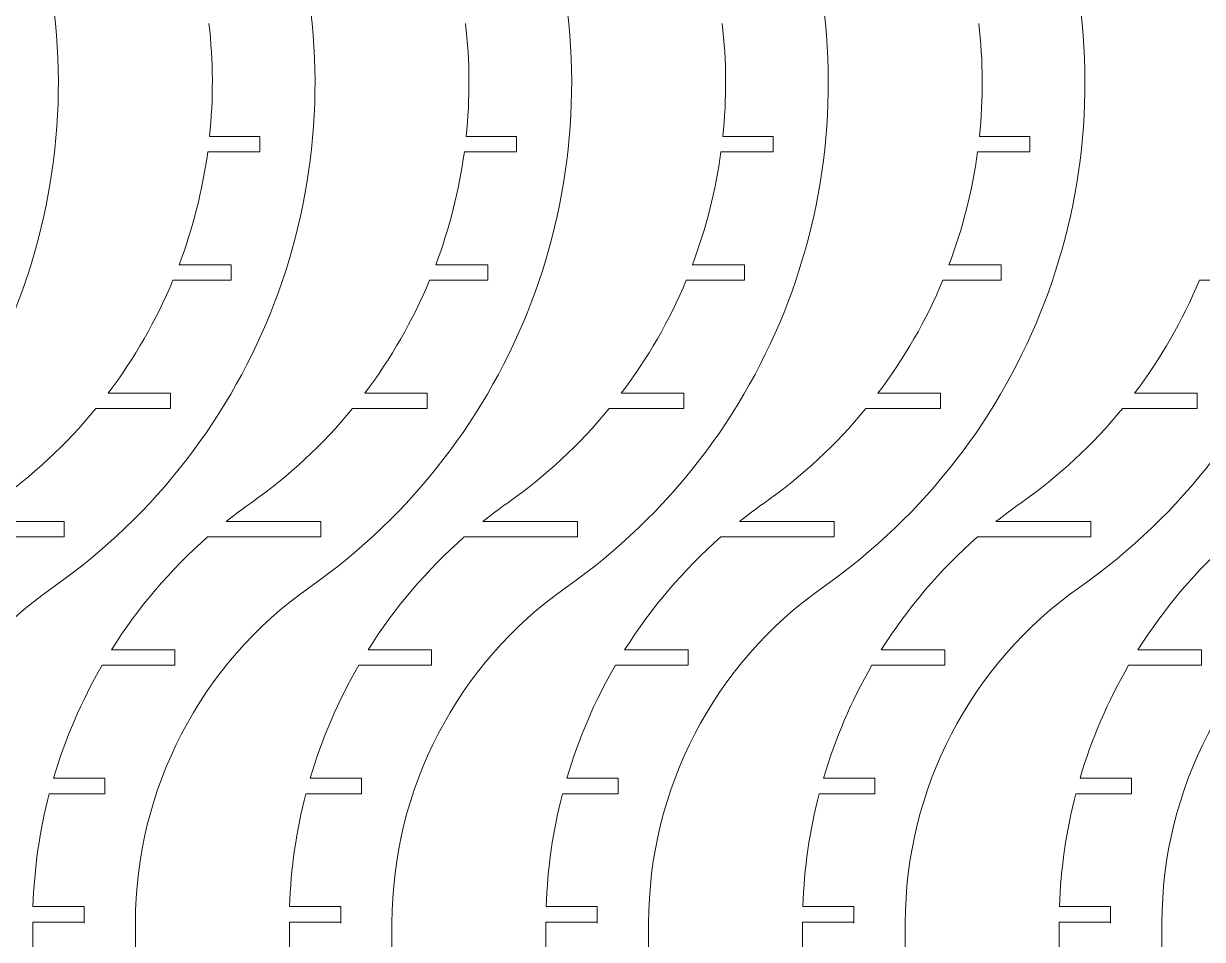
# Model space of a CAD drawing. Header units: millimetres. Extents: x -5830 to -1938, y -580 to 2011.
# Drawn here: x -2377.9 to -2148.2, y 1725.2 to 1903.6 of the extents above; entities that cross this region are included whole.
import ezdxf

# ---------------------------------------------------------------- set-up
doc = ezdxf.new("R2010")
doc.units = ezdxf.units.MM
doc.header["$MEASUREMENT"] = 0
doc.layers.add('layer 1', color=7, linetype='Continuous')

msp = doc.modelspace()

# ---------------------------------------------------------------- linework, layer by layer
at = {"layer": 'layer 1', "lineweight": 9}
for points in [[(-2422.1388, 1793.802), (-2382.1016, 1821.9402), (-2363.1615, 1871.5712), (-2374.2735, 1919.2289), (-2374.2735, 1919.2289), (-2385.3855, 1966.8867), (-2424.3233, 2003.0228), (-2472.6768, 2010.5516)], [(-2422.1388, 1793.802), (-2382.1016, 1821.9402), (-2363.1615, 1871.5712), (-2374.2735, 1919.2289), (-2374.2735, 1919.2289), (-2385.3855, 1966.8867), (-2424.3233, 2003.0228), (-2472.6768, 2010.5516)], [(-2372.1388, 1793.802), (-2332.1016, 1821.9402), (-2313.1615, 1871.5712), (-2324.2735, 1919.2289), (-2324.2735, 1919.2289), (-2335.3855, 1966.8867), (-2374.3233, 2003.0228), (-2422.6767, 2010.5516)], [(-2372.1388, 1793.802), (-2332.1016, 1821.9402), (-2313.1615, 1871.5712), (-2324.2735, 1919.2289), (-2324.2735, 1919.2289), (-2335.3855, 1966.8867), (-2374.3233, 2003.0228), (-2422.6767, 2010.5516)], [(-2322.1388, 1793.802), (-2282.1016, 1821.9402), (-2263.1615, 1871.5712), (-2274.2735, 1919.2289), (-2274.2735, 1919.2289), (-2285.3855, 1966.8867), (-2324.3233, 2003.0228), (-2372.6767, 2010.5516)], [(-2322.1388, 1793.802), (-2282.1016, 1821.9402), (-2263.1615, 1871.5712), (-2274.2735, 1919.2289), (-2274.2735, 1919.2289), (-2285.3855, 1966.8867), (-2324.3233, 2003.0228), (-2372.6767, 2010.5516)], [(-2272.1388, 1793.802), (-2232.1016, 1821.9402), (-2213.1615, 1871.5712), (-2224.2735, 1919.2289), (-2224.2735, 1919.2289), (-2235.3855, 1966.8867), (-2274.3233, 2003.0228), (-2322.6767, 2010.5516)], [(-2272.1388, 1793.802), (-2232.1016, 1821.9402), (-2213.1615, 1871.5712), (-2224.2735, 1919.2289), (-2224.2735, 1919.2289), (-2235.3855, 1966.8867), (-2274.3233, 2003.0228), (-2322.6767, 2010.5516)], [(-2222.1388, 1793.802), (-2182.1016, 1821.9402), (-2163.1615, 1871.5712), (-2174.2735, 1919.2289), (-2174.2735, 1919.2289), (-2185.3855, 1966.8867), (-2224.3233, 2003.0228), (-2272.6767, 2010.5516)], [(-2222.1388, 1793.802), (-2182.1016, 1821.9402), (-2163.1615, 1871.5712), (-2174.2735, 1919.2289), (-2174.2735, 1919.2289), (-2185.3855, 1966.8867), (-2224.3233, 2003.0228), (-2272.6767, 2010.5516)], [(-2172.1388, 1793.802), (-2132.1016, 1821.9402), (-2113.1615, 1871.5712), (-2124.2735, 1919.2289), (-2124.2735, 1919.2289), (-2135.3855, 1966.8867), (-2174.3233, 2003.0228), (-2222.6767, 2010.5516)], [(-2172.1388, 1793.802), (-2132.1016, 1821.9402), (-2113.1615, 1871.5712), (-2124.2735, 1919.2289), (-2124.2735, 1919.2289), (-2135.3855, 1966.8867), (-2174.3233, 2003.0228), (-2222.6767, 2010.5516)], [(-2122.1388, 1793.802), (-2082.1016, 1821.9402), (-2063.1615, 1871.5712), (-2074.2735, 1919.2289), (-2074.2735, 1919.2289), (-2085.3855, 1966.8867), (-2124.3233, 2003.0228), (-2172.6767, 2010.5516)], [(-2122.1388, 1793.802), (-2082.1016, 1821.9402), (-2063.1615, 1871.5712), (-2074.2735, 1919.2289), (-2074.2735, 1919.2289), (-2085.3855, 1966.8867), (-2124.3233, 2003.0228), (-2172.6767, 2010.5516)]]:
    msp.add_open_spline(points, degree=3, knots=[0, 0, 0, 0, 0.33333333, 0.33333333, 0.33333333, 0.33333333, 1, 1, 1, 1], dxfattribs=at)
for points in [[(-2341.6841, 1881.5517), (-2340.917, 1888.8672), (-2340.9594, 1896.245), (-2341.8105, 1903.5512)], [(-2341.6841, 1881.5517), (-2340.917, 1888.8672), (-2340.9594, 1896.245), (-2341.8105, 1903.5512)], [(-2291.6841, 1881.5517), (-2290.917, 1888.8672), (-2290.9594, 1896.245), (-2291.8105, 1903.5512)], [(-2291.6841, 1881.5517), (-2290.917, 1888.8672), (-2290.9594, 1896.245), (-2291.8105, 1903.5512)], [(-2241.6841, 1881.5517), (-2240.917, 1888.8672), (-2240.9594, 1896.245), (-2241.8105, 1903.5512)], [(-2241.6841, 1881.5517), (-2240.917, 1888.8672), (-2240.9594, 1896.245), (-2241.8105, 1903.5512)], [(-2191.6841, 1881.5517), (-2190.917, 1888.8672), (-2190.9594, 1896.245), (-2191.8105, 1903.5512)], [(-2191.6841, 1881.5517), (-2190.917, 1888.8672), (-2190.9594, 1896.245), (-2191.8105, 1903.5512)], [(-2331.8926, 1881.5517), (-2331.8926, 1881.5517), (-2341.6841, 1881.5517), (-2341.6841, 1881.5517)], [(-2331.8926, 1881.5517), (-2331.8926, 1881.5517), (-2341.6841, 1881.5517), (-2341.6841, 1881.5517)], [(-2331.8926, 1878.5517), (-2331.8926, 1878.5517), (-2331.8926, 1881.5517), (-2331.8926, 1881.5517)], [(-2331.8926, 1878.5517), (-2331.8926, 1878.5517), (-2331.8926, 1881.5517), (-2331.8926, 1881.5517)], [(-2281.8926, 1881.5517), (-2281.8926, 1881.5517), (-2291.6841, 1881.5517), (-2291.6841, 1881.5517)], [(-2281.8926, 1881.5517), (-2281.8926, 1881.5517), (-2291.6841, 1881.5517), (-2291.6841, 1881.5517)], [(-2281.8926, 1878.5517), (-2281.8926, 1878.5517), (-2281.8926, 1881.5517), (-2281.8926, 1881.5517)], [(-2281.8926, 1878.5517), (-2281.8926, 1878.5517), (-2281.8926, 1881.5517), (-2281.8926, 1881.5517)], [(-2231.8926, 1881.5517), (-2231.8926, 1881.5517), (-2241.6841, 1881.5517), (-2241.6841, 1881.5517)], [(-2231.8926, 1881.5517), (-2231.8926, 1881.5517), (-2241.6841, 1881.5517), (-2241.6841, 1881.5517)], [(-2231.8926, 1878.5517), (-2231.8926, 1878.5517), (-2231.8926, 1881.5517), (-2231.8926, 1881.5517)], [(-2231.8926, 1878.5517), (-2231.8926, 1878.5517), (-2231.8926, 1881.5517), (-2231.8926, 1881.5517)], [(-2181.8926, 1881.5517), (-2181.8926, 1881.5517), (-2191.6841, 1881.5517), (-2191.6841, 1881.5517)], [(-2181.8926, 1881.5517), (-2181.8926, 1881.5517), (-2191.6841, 1881.5517), (-2191.6841, 1881.5517)], [(-2181.8926, 1878.5517), (-2181.8926, 1878.5517), (-2181.8926, 1881.5517), (-2181.8926, 1881.5517)], [(-2181.8926, 1878.5517), (-2181.8926, 1878.5517), (-2181.8926, 1881.5517), (-2181.8926, 1881.5517)], [(-2347.6251, 1856.5517), (-2344.9361, 1863.6495), (-2343.0638, 1871.0304), (-2342.0446, 1878.5517)], [(-2347.6251, 1856.5517), (-2344.9361, 1863.6495), (-2343.0638, 1871.0304), (-2342.0446, 1878.5517)], [(-2331.8926, 1878.5517), (-2331.8926, 1878.5517), (-2342.0446, 1878.5517), (-2342.0446, 1878.5517)], [(-2331.8926, 1878.5517), (-2331.8926, 1878.5517), (-2342.0446, 1878.5517), (-2342.0446, 1878.5517)], [(-2297.6251, 1856.5517), (-2294.9361, 1863.6495), (-2293.0638, 1871.0304), (-2292.0446, 1878.5517)], [(-2297.6251, 1856.5517), (-2294.9361, 1863.6495), (-2293.0638, 1871.0304), (-2292.0446, 1878.5517)], [(-2281.8926, 1878.5517), (-2281.8926, 1878.5517), (-2292.0446, 1878.5517), (-2292.0446, 1878.5517)], [(-2281.8926, 1878.5517), (-2281.8926, 1878.5517), (-2292.0446, 1878.5517), (-2292.0446, 1878.5517)], [(-2247.6251, 1856.5517), (-2244.9361, 1863.6495), (-2243.0638, 1871.0304), (-2242.0446, 1878.5517)], [(-2247.6251, 1856.5517), (-2244.9361, 1863.6495), (-2243.0638, 1871.0304), (-2242.0446, 1878.5517)], [(-2231.8926, 1878.5517), (-2231.8926, 1878.5517), (-2242.0446, 1878.5517), (-2242.0446, 1878.5517)], [(-2231.8926, 1878.5517), (-2231.8926, 1878.5517), (-2242.0446, 1878.5517), (-2242.0446, 1878.5517)], [(-2197.6251, 1856.5517), (-2194.9361, 1863.6495), (-2193.0638, 1871.0304), (-2192.0446, 1878.5517)], [(-2197.6251, 1856.5517), (-2194.9361, 1863.6495), (-2193.0638, 1871.0304), (-2192.0446, 1878.5517)], [(-2181.8926, 1878.5517), (-2181.8926, 1878.5517), (-2192.0446, 1878.5517), (-2192.0446, 1878.5517)], [(-2181.8926, 1878.5517), (-2181.8926, 1878.5517), (-2192.0446, 1878.5517), (-2192.0446, 1878.5517)], [(-2337.4584, 1856.5517), (-2337.4584, 1856.5517), (-2347.6251, 1856.5517), (-2347.6251, 1856.5517)], [(-2337.4584, 1856.5517), (-2337.4584, 1856.5517), (-2347.6251, 1856.5517), (-2347.6251, 1856.5517)], [(-2337.4584, 1853.5517), (-2337.4584, 1853.5517), (-2337.4584, 1856.5517), (-2337.4584, 1856.5517)], [(-2337.4584, 1853.5517), (-2337.4584, 1853.5517), (-2337.4584, 1856.5517), (-2337.4584, 1856.5517)], [(-2287.4584, 1856.5517), (-2287.4584, 1856.5517), (-2297.6251, 1856.5517), (-2297.6251, 1856.5517)], [(-2287.4584, 1856.5517), (-2287.4584, 1856.5517), (-2297.6251, 1856.5517), (-2297.6251, 1856.5517)], [(-2287.4584, 1853.5517), (-2287.4584, 1853.5517), (-2287.4584, 1856.5517), (-2287.4584, 1856.5517)], [(-2287.4584, 1853.5517), (-2287.4584, 1853.5517), (-2287.4584, 1856.5517), (-2287.4584, 1856.5517)], [(-2237.4584, 1856.5517), (-2237.4584, 1856.5517), (-2247.6251, 1856.5517), (-2247.6251, 1856.5517)], [(-2237.4584, 1856.5517), (-2237.4584, 1856.5517), (-2247.6251, 1856.5517), (-2247.6251, 1856.5517)], [(-2237.4584, 1853.5517), (-2237.4584, 1853.5517), (-2237.4584, 1856.5517), (-2237.4584, 1856.5517)], [(-2237.4584, 1853.5517), (-2237.4584, 1853.5517), (-2237.4584, 1856.5517), (-2237.4584, 1856.5517)], [(-2187.4584, 1856.5517), (-2187.4584, 1856.5517), (-2197.6251, 1856.5517), (-2197.6251, 1856.5517)], [(-2187.4584, 1856.5517), (-2187.4584, 1856.5517), (-2197.6251, 1856.5517), (-2197.6251, 1856.5517)], [(-2187.4584, 1853.5517), (-2187.4584, 1853.5517), (-2187.4584, 1856.5517), (-2187.4584, 1856.5517)], [(-2187.4584, 1853.5517), (-2187.4584, 1853.5517), (-2187.4584, 1856.5517), (-2187.4584, 1856.5517)], [(-2361.4621, 1831.5517), (-2356.3301, 1838.3184), (-2352.081, 1845.7112), (-2348.8174, 1853.5517)], [(-2361.4621, 1831.5517), (-2356.3301, 1838.3184), (-2352.081, 1845.7112), (-2348.8174, 1853.5517)], [(-2337.4584, 1853.5517), (-2337.4584, 1853.5517), (-2348.8174, 1853.5517), (-2348.8174, 1853.5517)], [(-2337.4584, 1853.5517), (-2337.4584, 1853.5517), (-2348.8174, 1853.5517), (-2348.8174, 1853.5517)], [(-2311.4621, 1831.5517), (-2306.3301, 1838.3184), (-2302.081, 1845.7112), (-2298.8174, 1853.5517)], [(-2311.4621, 1831.5517), (-2306.3301, 1838.3184), (-2302.081, 1845.7112), (-2298.8174, 1853.5517)], [(-2287.4584, 1853.5517), (-2287.4584, 1853.5517), (-2298.8174, 1853.5517), (-2298.8174, 1853.5517)], [(-2287.4584, 1853.5517), (-2287.4584, 1853.5517), (-2298.8174, 1853.5517), (-2298.8174, 1853.5517)], [(-2261.4621, 1831.5517), (-2256.3301, 1838.3184), (-2252.081, 1845.7112), (-2248.8174, 1853.5517)], [(-2261.4621, 1831.5517), (-2256.3301, 1838.3184), (-2252.081, 1845.7112), (-2248.8174, 1853.5517)], [(-2237.4584, 1853.5517), (-2237.4584, 1853.5517), (-2248.8174, 1853.5517), (-2248.8174, 1853.5517)], [(-2237.4584, 1853.5517), (-2237.4584, 1853.5517), (-2248.8174, 1853.5517), (-2248.8174, 1853.5517)], [(-2211.4621, 1831.5517), (-2206.3301, 1838.3184), (-2202.081, 1845.7112), (-2198.8174, 1853.5517)], [(-2211.4621, 1831.5517), (-2206.3301, 1838.3184), (-2202.081, 1845.7112), (-2198.8174, 1853.5517)], [(-2187.4584, 1853.5517), (-2187.4584, 1853.5517), (-2198.8174, 1853.5517), (-2198.8174, 1853.5517)], [(-2187.4584, 1853.5517), (-2187.4584, 1853.5517), (-2198.8174, 1853.5517), (-2198.8174, 1853.5517)], [(-2161.4621, 1831.5517), (-2156.3301, 1838.3184), (-2152.081, 1845.7112), (-2148.8174, 1853.5517)], [(-2161.4621, 1831.5517), (-2156.3301, 1838.3184), (-2152.081, 1845.7112), (-2148.8174, 1853.5517)], [(-2137.4584, 1853.5517), (-2137.4584, 1853.5517), (-2148.8174, 1853.5517), (-2148.8174, 1853.5517)], [(-2137.4584, 1853.5517), (-2137.4584, 1853.5517), (-2148.8174, 1853.5517), (-2148.8174, 1853.5517)], [(-2349.2722, 1831.5517), (-2349.2722, 1831.5517), (-2361.4621, 1831.5517), (-2361.4621, 1831.5517)], [(-2349.2722, 1831.5517), (-2349.2722, 1831.5517), (-2361.4621, 1831.5517), (-2361.4621, 1831.5517)], [(-2349.2722, 1828.5517), (-2349.2722, 1828.5517), (-2349.2722, 1831.5517), (-2349.2722, 1831.5517)], [(-2349.2722, 1828.5517), (-2349.2722, 1828.5517), (-2349.2722, 1831.5517), (-2349.2722, 1831.5517)], [(-2299.2722, 1831.5517), (-2299.2722, 1831.5517), (-2311.4621, 1831.5517), (-2311.4621, 1831.5517)], [(-2299.2722, 1831.5517), (-2299.2722, 1831.5517), (-2311.4621, 1831.5517), (-2311.4621, 1831.5517)], [(-2299.2722, 1828.5517), (-2299.2722, 1828.5517), (-2299.2722, 1831.5517), (-2299.2722, 1831.5517)], [(-2299.2722, 1828.5517), (-2299.2722, 1828.5517), (-2299.2722, 1831.5517), (-2299.2722, 1831.5517)], [(-2249.2722, 1831.5517), (-2249.2722, 1831.5517), (-2261.4621, 1831.5517), (-2261.4621, 1831.5517)], [(-2249.2722, 1831.5517), (-2249.2722, 1831.5517), (-2261.4621, 1831.5517), (-2261.4621, 1831.5517)], [(-2249.2722, 1828.5517), (-2249.2722, 1828.5517), (-2249.2722, 1831.5517), (-2249.2722, 1831.5517)], [(-2249.2722, 1828.5517), (-2249.2722, 1828.5517), (-2249.2722, 1831.5517), (-2249.2722, 1831.5517)], [(-2199.2722, 1831.5517), (-2199.2722, 1831.5517), (-2211.4621, 1831.5517), (-2211.4621, 1831.5517)], [(-2199.2722, 1831.5517), (-2199.2722, 1831.5517), (-2211.4621, 1831.5517), (-2211.4621, 1831.5517)], [(-2199.2722, 1828.5517), (-2199.2722, 1828.5517), (-2199.2722, 1831.5517), (-2199.2722, 1831.5517)], [(-2199.2722, 1828.5517), (-2199.2722, 1828.5517), (-2199.2722, 1831.5517), (-2199.2722, 1831.5517)], [(-2149.2722, 1831.5517), (-2149.2722, 1831.5517), (-2161.4621, 1831.5517), (-2161.4621, 1831.5517)], [(-2149.2722, 1831.5517), (-2149.2722, 1831.5517), (-2161.4621, 1831.5517), (-2161.4621, 1831.5517)], [(-2149.2722, 1828.5517), (-2149.2722, 1828.5517), (-2149.2722, 1831.5517), (-2149.2722, 1831.5517)], [(-2149.2722, 1828.5517), (-2149.2722, 1828.5517), (-2149.2722, 1831.5517), (-2149.2722, 1831.5517)], [(-2383.6388, 1810.165), (-2376.2339, 1815.3692), (-2369.5698, 1821.5546), (-2363.829, 1828.5517)], [(-2383.6388, 1810.165), (-2376.2339, 1815.3692), (-2369.5698, 1821.5546), (-2363.829, 1828.5517)], [(-2349.2722, 1828.5517), (-2349.2722, 1828.5517), (-2363.829, 1828.5517), (-2363.829, 1828.5517)], [(-2349.2722, 1828.5517), (-2349.2722, 1828.5517), (-2363.829, 1828.5517), (-2363.829, 1828.5517)], [(-2333.6388, 1810.165), (-2326.2339, 1815.3692), (-2319.5698, 1821.5546), (-2313.829, 1828.5517)], [(-2333.6388, 1810.165), (-2326.2339, 1815.3692), (-2319.5698, 1821.5546), (-2313.829, 1828.5517)], [(-2299.2722, 1828.5517), (-2299.2722, 1828.5517), (-2313.829, 1828.5517), (-2313.829, 1828.5517)], [(-2299.2722, 1828.5517), (-2299.2722, 1828.5517), (-2313.829, 1828.5517), (-2313.829, 1828.5517)], [(-2283.6388, 1810.165), (-2276.2339, 1815.3692), (-2269.5698, 1821.5546), (-2263.829, 1828.5517)], [(-2283.6388, 1810.165), (-2276.2339, 1815.3692), (-2269.5698, 1821.5546), (-2263.829, 1828.5517)], [(-2249.2722, 1828.5517), (-2249.2722, 1828.5517), (-2263.829, 1828.5517), (-2263.829, 1828.5517)], [(-2249.2722, 1828.5517), (-2249.2722, 1828.5517), (-2263.829, 1828.5517), (-2263.829, 1828.5517)], [(-2233.6388, 1810.165), (-2226.2339, 1815.3692), (-2219.5698, 1821.5546), (-2213.829, 1828.5517)], [(-2233.6388, 1810.165), (-2226.2339, 1815.3692), (-2219.5698, 1821.5546), (-2213.829, 1828.5517)], [(-2199.2722, 1828.5517), (-2199.2722, 1828.5517), (-2213.829, 1828.5517), (-2213.829, 1828.5517)], [(-2199.2722, 1828.5517), (-2199.2722, 1828.5517), (-2213.829, 1828.5517), (-2213.829, 1828.5517)], [(-2183.6388, 1810.165), (-2176.2339, 1815.3692), (-2169.5698, 1821.5546), (-2163.829, 1828.5517)], [(-2183.6388, 1810.165), (-2176.2339, 1815.3692), (-2169.5698, 1821.5546), (-2163.829, 1828.5517)], [(-2149.2722, 1828.5517), (-2149.2722, 1828.5517), (-2163.829, 1828.5517), (-2163.829, 1828.5517)], [(-2149.2722, 1828.5517), (-2149.2722, 1828.5517), (-2163.829, 1828.5517), (-2163.829, 1828.5517)], [(-2333.6388, 1810.165), (-2335.2832, 1809.0094), (-2336.8924, 1807.8044), (-2338.4641, 1806.5517)], [(-2333.6388, 1810.165), (-2335.2832, 1809.0094), (-2336.8924, 1807.8044), (-2338.4641, 1806.5517)], [(-2283.6388, 1810.165), (-2285.2832, 1809.0094), (-2286.8924, 1807.8044), (-2288.4641, 1806.5517)], [(-2283.6388, 1810.165), (-2285.2832, 1809.0094), (-2286.8924, 1807.8044), (-2288.4641, 1806.5517)], [(-2233.6388, 1810.165), (-2235.2832, 1809.0094), (-2236.8924, 1807.8044), (-2238.4641, 1806.5517)], [(-2233.6388, 1810.165), (-2235.2832, 1809.0094), (-2236.8924, 1807.8044), (-2238.4641, 1806.5517)], [(-2183.6388, 1810.165), (-2185.2832, 1809.0094), (-2186.8924, 1807.8044), (-2188.4641, 1806.5517)], [(-2183.6388, 1810.165), (-2185.2832, 1809.0094), (-2186.8924, 1807.8044), (-2188.4641, 1806.5517)], [(-2370.0193, 1806.5517), (-2370.0193, 1806.5517), (-2388.4641, 1806.5517), (-2388.4641, 1806.5517)], [(-2370.0193, 1806.5517), (-2370.0193, 1806.5517), (-2388.4641, 1806.5517), (-2388.4641, 1806.5517)], [(-2370.0193, 1803.5517), (-2370.0193, 1803.5517), (-2370.0193, 1806.5517), (-2370.0193, 1806.5517)], [(-2370.0193, 1803.5517), (-2370.0193, 1803.5517), (-2370.0193, 1806.5517), (-2370.0193, 1806.5517)], [(-2320.0193, 1806.5517), (-2320.0193, 1806.5517), (-2338.4641, 1806.5517), (-2338.4641, 1806.5517)], [(-2320.0193, 1806.5517), (-2320.0193, 1806.5517), (-2338.4641, 1806.5517), (-2338.4641, 1806.5517)], [(-2320.0193, 1803.5517), (-2320.0193, 1803.5517), (-2320.0193, 1806.5517), (-2320.0193, 1806.5517)], [(-2320.0193, 1803.5517), (-2320.0193, 1803.5517), (-2320.0193, 1806.5517), (-2320.0193, 1806.5517)], [(-2270.0193, 1806.5517), (-2270.0193, 1806.5517), (-2288.4641, 1806.5517), (-2288.4641, 1806.5517)], [(-2270.0193, 1806.5517), (-2270.0193, 1806.5517), (-2288.4641, 1806.5517), (-2288.4641, 1806.5517)], [(-2270.0193, 1803.5517), (-2270.0193, 1803.5517), (-2270.0193, 1806.5517), (-2270.0193, 1806.5517)], [(-2270.0193, 1803.5517), (-2270.0193, 1803.5517), (-2270.0193, 1806.5517), (-2270.0193, 1806.5517)], [(-2220.0193, 1806.5517), (-2220.0193, 1806.5517), (-2238.4641, 1806.5517), (-2238.4641, 1806.5517)], [(-2220.0193, 1806.5517), (-2220.0193, 1806.5517), (-2238.4641, 1806.5517), (-2238.4641, 1806.5517)], [(-2220.0193, 1803.5517), (-2220.0193, 1803.5517), (-2220.0193, 1806.5517), (-2220.0193, 1806.5517)], [(-2220.0193, 1803.5517), (-2220.0193, 1803.5517), (-2220.0193, 1806.5517), (-2220.0193, 1806.5517)], [(-2170.0193, 1806.5517), (-2170.0193, 1806.5517), (-2188.4641, 1806.5517), (-2188.4641, 1806.5517)], [(-2170.0193, 1806.5517), (-2170.0193, 1806.5517), (-2188.4641, 1806.5517), (-2188.4641, 1806.5517)], [(-2170.0193, 1803.5517), (-2170.0193, 1803.5517), (-2170.0193, 1806.5517), (-2170.0193, 1806.5517)], [(-2170.0193, 1803.5517), (-2170.0193, 1803.5517), (-2170.0193, 1806.5517), (-2170.0193, 1806.5517)], [(-2370.0193, 1803.5517), (-2370.0193, 1803.5517), (-2392.0528, 1803.5517), (-2392.0528, 1803.5517)], [(-2370.0193, 1803.5517), (-2370.0193, 1803.5517), (-2392.0528, 1803.5517), (-2392.0528, 1803.5517)], [(-2342.0528, 1803.5517), (-2349.3386, 1797.1658), (-2355.6577, 1789.7551), (-2360.812, 1781.5517)], [(-2342.0528, 1803.5517), (-2349.3386, 1797.1658), (-2355.6577, 1789.7551), (-2360.812, 1781.5517)], [(-2320.0193, 1803.5517), (-2320.0193, 1803.5517), (-2342.0528, 1803.5517), (-2342.0528, 1803.5517)], [(-2320.0193, 1803.5517), (-2320.0193, 1803.5517), (-2342.0528, 1803.5517), (-2342.0528, 1803.5517)], [(-2292.0528, 1803.5517), (-2299.3386, 1797.1658), (-2305.6577, 1789.7551), (-2310.812, 1781.5517)], [(-2292.0528, 1803.5517), (-2299.3386, 1797.1658), (-2305.6577, 1789.7551), (-2310.812, 1781.5517)], [(-2270.0193, 1803.5517), (-2270.0193, 1803.5517), (-2292.0528, 1803.5517), (-2292.0528, 1803.5517)], [(-2270.0193, 1803.5517), (-2270.0193, 1803.5517), (-2292.0528, 1803.5517), (-2292.0528, 1803.5517)], [(-2242.0528, 1803.5517), (-2249.3386, 1797.1658), (-2255.6577, 1789.7551), (-2260.812, 1781.5517)], [(-2242.0528, 1803.5517), (-2249.3386, 1797.1658), (-2255.6577, 1789.7551), (-2260.812, 1781.5517)], [(-2220.0193, 1803.5517), (-2220.0193, 1803.5517), (-2242.0528, 1803.5517), (-2242.0528, 1803.5517)], [(-2220.0193, 1803.5517), (-2220.0193, 1803.5517), (-2242.0528, 1803.5517), (-2242.0528, 1803.5517)], [(-2192.0528, 1803.5517), (-2199.3386, 1797.1658), (-2205.6577, 1789.7551), (-2210.812, 1781.5517)], [(-2192.0528, 1803.5517), (-2199.3386, 1797.1658), (-2205.6577, 1789.7551), (-2210.812, 1781.5517)], [(-2170.0193, 1803.5517), (-2170.0193, 1803.5517), (-2192.0528, 1803.5517), (-2192.0528, 1803.5517)], [(-2170.0193, 1803.5517), (-2170.0193, 1803.5517), (-2192.0528, 1803.5517), (-2192.0528, 1803.5517)], [(-2142.0528, 1803.5517), (-2149.3386, 1797.1658), (-2155.6577, 1789.7551), (-2160.812, 1781.5517)], [(-2142.0528, 1803.5517), (-2149.3386, 1797.1658), (-2155.6577, 1789.7551), (-2160.812, 1781.5517)], [(-2372.1388, 1793.802), (-2393.4534, 1778.822), (-2406.1388, 1754.4017), (-2406.1388, 1728.3497)], [(-2372.1388, 1793.802), (-2393.4534, 1778.822), (-2406.1388, 1754.4017), (-2406.1388, 1728.3497)], [(-2322.1388, 1793.802), (-2343.4534, 1778.822), (-2356.1388, 1754.4017), (-2356.1388, 1728.3497)], [(-2322.1388, 1793.802), (-2343.4534, 1778.822), (-2356.1388, 1754.4017), (-2356.1388, 1728.3497)], [(-2272.1388, 1793.802), (-2293.4534, 1778.822), (-2306.1388, 1754.4017), (-2306.1388, 1728.3497)], [(-2272.1388, 1793.802), (-2293.4534, 1778.822), (-2306.1388, 1754.4017), (-2306.1388, 1728.3497)], [(-2222.1388, 1793.802), (-2243.4534, 1778.822), (-2256.1388, 1754.4017), (-2256.1388, 1728.3497)], [(-2222.1388, 1793.802), (-2243.4534, 1778.822), (-2256.1388, 1754.4017), (-2256.1388, 1728.3497)], [(-2172.1388, 1793.802), (-2193.4534, 1778.822), (-2206.1388, 1754.4017), (-2206.1388, 1728.3497)], [(-2172.1388, 1793.802), (-2193.4534, 1778.822), (-2206.1388, 1754.4017), (-2206.1388, 1728.3497)], [(-2122.1388, 1793.802), (-2143.4534, 1778.822), (-2156.1388, 1754.4017), (-2156.1388, 1728.3497)], [(-2122.1388, 1793.802), (-2143.4534, 1778.822), (-2156.1388, 1754.4017), (-2156.1388, 1728.3497)], [(-2348.4265, 1781.5517), (-2348.4265, 1781.5517), (-2360.812, 1781.5517), (-2360.812, 1781.5517)], [(-2348.4265, 1781.5517), (-2348.4265, 1781.5517), (-2360.812, 1781.5517), (-2360.812, 1781.5517)], [(-2348.4265, 1778.5517), (-2348.4265, 1778.5517), (-2348.4265, 1781.5517), (-2348.4265, 1781.5517)], [(-2348.4265, 1778.5517), (-2348.4265, 1778.5517), (-2348.4265, 1781.5517), (-2348.4265, 1781.5517)], [(-2298.4265, 1781.5517), (-2298.4265, 1781.5517), (-2310.812, 1781.5517), (-2310.812, 1781.5517)], [(-2298.4265, 1781.5517), (-2298.4265, 1781.5517), (-2310.812, 1781.5517), (-2310.812, 1781.5517)], [(-2298.4265, 1778.5517), (-2298.4265, 1778.5517), (-2298.4265, 1781.5517), (-2298.4265, 1781.5517)], [(-2298.4265, 1778.5517), (-2298.4265, 1778.5517), (-2298.4265, 1781.5517), (-2298.4265, 1781.5517)], [(-2248.4265, 1781.5517), (-2248.4265, 1781.5517), (-2260.812, 1781.5517), (-2260.812, 1781.5517)], [(-2248.4265, 1781.5517), (-2248.4265, 1781.5517), (-2260.812, 1781.5517), (-2260.812, 1781.5517)], [(-2248.4265, 1778.5517), (-2248.4265, 1778.5517), (-2248.4265, 1781.5517), (-2248.4265, 1781.5517)], [(-2248.4265, 1778.5517), (-2248.4265, 1778.5517), (-2248.4265, 1781.5517), (-2248.4265, 1781.5517)], [(-2198.4265, 1781.5517), (-2198.4265, 1781.5517), (-2210.812, 1781.5517), (-2210.812, 1781.5517)], [(-2198.4265, 1781.5517), (-2198.4265, 1781.5517), (-2210.812, 1781.5517), (-2210.812, 1781.5517)], [(-2198.4265, 1778.5517), (-2198.4265, 1778.5517), (-2198.4265, 1781.5517), (-2198.4265, 1781.5517)], [(-2198.4265, 1778.5517), (-2198.4265, 1778.5517), (-2198.4265, 1781.5517), (-2198.4265, 1781.5517)], [(-2148.4265, 1781.5517), (-2148.4265, 1781.5517), (-2160.812, 1781.5517), (-2160.812, 1781.5517)], [(-2148.4265, 1781.5517), (-2148.4265, 1781.5517), (-2160.812, 1781.5517), (-2160.812, 1781.5517)], [(-2148.4265, 1778.5517), (-2148.4265, 1778.5517), (-2148.4265, 1781.5517), (-2148.4265, 1781.5517)], [(-2148.4265, 1778.5517), (-2148.4265, 1778.5517), (-2148.4265, 1781.5517), (-2148.4265, 1781.5517)], [(-2362.6244, 1778.5517), (-2366.646, 1771.6236), (-2369.8205, 1764.2373), (-2372.0797, 1756.5517)], [(-2362.6244, 1778.5517), (-2366.646, 1771.6236), (-2369.8205, 1764.2373), (-2372.0797, 1756.5517)], [(-2348.4265, 1778.5517), (-2348.4265, 1778.5517), (-2362.6244, 1778.5517), (-2362.6244, 1778.5517)], [(-2348.4265, 1778.5517), (-2348.4265, 1778.5517), (-2362.6244, 1778.5517), (-2362.6244, 1778.5517)], [(-2312.6244, 1778.5517), (-2316.646, 1771.6236), (-2319.8205, 1764.2373), (-2322.0797, 1756.5517)], [(-2312.6244, 1778.5517), (-2316.646, 1771.6236), (-2319.8205, 1764.2373), (-2322.0797, 1756.5517)], [(-2298.4265, 1778.5517), (-2298.4265, 1778.5517), (-2312.6244, 1778.5517), (-2312.6244, 1778.5517)], [(-2298.4265, 1778.5517), (-2298.4265, 1778.5517), (-2312.6244, 1778.5517), (-2312.6244, 1778.5517)], [(-2262.6244, 1778.5517), (-2266.646, 1771.6236), (-2269.8205, 1764.2373), (-2272.0797, 1756.5517)], [(-2262.6244, 1778.5517), (-2266.646, 1771.6236), (-2269.8205, 1764.2373), (-2272.0797, 1756.5517)], [(-2248.4265, 1778.5517), (-2248.4265, 1778.5517), (-2262.6244, 1778.5517), (-2262.6244, 1778.5517)], [(-2248.4265, 1778.5517), (-2248.4265, 1778.5517), (-2262.6244, 1778.5517), (-2262.6244, 1778.5517)], [(-2212.6244, 1778.5517), (-2216.646, 1771.6236), (-2219.8205, 1764.2373), (-2222.0797, 1756.5517)], [(-2212.6244, 1778.5517), (-2216.646, 1771.6236), (-2219.8205, 1764.2373), (-2222.0797, 1756.5517)], [(-2198.4265, 1778.5517), (-2198.4265, 1778.5517), (-2212.6244, 1778.5517), (-2212.6244, 1778.5517)], [(-2198.4265, 1778.5517), (-2198.4265, 1778.5517), (-2212.6244, 1778.5517), (-2212.6244, 1778.5517)], [(-2162.6244, 1778.5517), (-2166.646, 1771.6236), (-2169.8205, 1764.2373), (-2172.0797, 1756.5517)], [(-2162.6244, 1778.5517), (-2166.646, 1771.6236), (-2169.8205, 1764.2373), (-2172.0797, 1756.5517)], [(-2148.4265, 1778.5517), (-2148.4265, 1778.5517), (-2162.6244, 1778.5517), (-2162.6244, 1778.5517)], [(-2148.4265, 1778.5517), (-2148.4265, 1778.5517), (-2162.6244, 1778.5517), (-2162.6244, 1778.5517)], [(-2362.0655, 1756.5517), (-2362.0655, 1756.5517), (-2372.0797, 1756.5517), (-2372.0797, 1756.5517)], [(-2362.0655, 1756.5517), (-2362.0655, 1756.5517), (-2372.0797, 1756.5517), (-2372.0797, 1756.5517)], [(-2362.0655, 1753.5517), (-2362.0655, 1753.5517), (-2362.0655, 1756.5517), (-2362.0655, 1756.5517)], [(-2362.0655, 1753.5517), (-2362.0655, 1753.5517), (-2362.0655, 1756.5517), (-2362.0655, 1756.5517)], [(-2312.0655, 1756.5517), (-2312.0655, 1756.5517), (-2322.0797, 1756.5517), (-2322.0797, 1756.5517)], [(-2312.0655, 1756.5517), (-2312.0655, 1756.5517), (-2322.0797, 1756.5517), (-2322.0797, 1756.5517)], [(-2312.0655, 1753.5517), (-2312.0655, 1753.5517), (-2312.0655, 1756.5517), (-2312.0655, 1756.5517)], [(-2312.0655, 1753.5517), (-2312.0655, 1753.5517), (-2312.0655, 1756.5517), (-2312.0655, 1756.5517)], [(-2262.0655, 1756.5517), (-2262.0655, 1756.5517), (-2272.0797, 1756.5517), (-2272.0797, 1756.5517)], [(-2262.0655, 1756.5517), (-2262.0655, 1756.5517), (-2272.0797, 1756.5517), (-2272.0797, 1756.5517)], [(-2262.0655, 1753.5517), (-2262.0655, 1753.5517), (-2262.0655, 1756.5517), (-2262.0655, 1756.5517)], [(-2262.0655, 1753.5517), (-2262.0655, 1753.5517), (-2262.0655, 1756.5517), (-2262.0655, 1756.5517)], [(-2212.0655, 1756.5517), (-2212.0655, 1756.5517), (-2222.0797, 1756.5517), (-2222.0797, 1756.5517)], [(-2212.0655, 1756.5517), (-2212.0655, 1756.5517), (-2222.0797, 1756.5517), (-2222.0797, 1756.5517)], [(-2212.0655, 1753.5517), (-2212.0655, 1753.5517), (-2212.0655, 1756.5517), (-2212.0655, 1756.5517)], [(-2212.0655, 1753.5517), (-2212.0655, 1753.5517), (-2212.0655, 1756.5517), (-2212.0655, 1756.5517)], [(-2162.0655, 1756.5517), (-2162.0655, 1756.5517), (-2172.0797, 1756.5517), (-2172.0797, 1756.5517)], [(-2162.0655, 1756.5517), (-2162.0655, 1756.5517), (-2172.0797, 1756.5517), (-2172.0797, 1756.5517)], [(-2162.0655, 1753.5517), (-2162.0655, 1753.5517), (-2162.0655, 1756.5517), (-2162.0655, 1756.5517)], [(-2162.0655, 1753.5517), (-2162.0655, 1753.5517), (-2162.0655, 1756.5517), (-2162.0655, 1756.5517)], [(-2372.911, 1753.5517), (-2374.7842, 1746.3592), (-2375.8496, 1738.9803), (-2376.0876, 1731.5517)], [(-2372.911, 1753.5517), (-2374.7842, 1746.3592), (-2375.8496, 1738.9803), (-2376.0876, 1731.5517)], [(-2362.0655, 1753.5517), (-2362.0655, 1753.5517), (-2372.911, 1753.5517), (-2372.911, 1753.5517)], [(-2362.0655, 1753.5517), (-2362.0655, 1753.5517), (-2372.911, 1753.5517), (-2372.911, 1753.5517)], [(-2322.911, 1753.5517), (-2324.7842, 1746.3592), (-2325.8496, 1738.9803), (-2326.0876, 1731.5517)], [(-2322.911, 1753.5517), (-2324.7842, 1746.3592), (-2325.8496, 1738.9803), (-2326.0876, 1731.5517)], [(-2312.0655, 1753.5517), (-2312.0655, 1753.5517), (-2322.911, 1753.5517), (-2322.911, 1753.5517)], [(-2312.0655, 1753.5517), (-2312.0655, 1753.5517), (-2322.911, 1753.5517), (-2322.911, 1753.5517)], [(-2272.911, 1753.5517), (-2274.7842, 1746.3592), (-2275.8496, 1738.9803), (-2276.0876, 1731.5517)], [(-2272.911, 1753.5517), (-2274.7842, 1746.3592), (-2275.8496, 1738.9803), (-2276.0876, 1731.5517)], [(-2262.0655, 1753.5517), (-2262.0655, 1753.5517), (-2272.911, 1753.5517), (-2272.911, 1753.5517)], [(-2262.0655, 1753.5517), (-2262.0655, 1753.5517), (-2272.911, 1753.5517), (-2272.911, 1753.5517)], [(-2222.911, 1753.5517), (-2224.7842, 1746.3592), (-2225.8496, 1738.9803), (-2226.0876, 1731.5517)], [(-2222.911, 1753.5517), (-2224.7842, 1746.3592), (-2225.8496, 1738.9803), (-2226.0876, 1731.5517)], [(-2212.0655, 1753.5517), (-2212.0655, 1753.5517), (-2222.911, 1753.5517), (-2222.911, 1753.5517)], [(-2212.0655, 1753.5517), (-2212.0655, 1753.5517), (-2222.911, 1753.5517), (-2222.911, 1753.5517)], [(-2172.911, 1753.5517), (-2174.7842, 1746.3592), (-2175.8496, 1738.9803), (-2176.0876, 1731.5517)], [(-2172.911, 1753.5517), (-2174.7842, 1746.3592), (-2175.8496, 1738.9803), (-2176.0876, 1731.5517)], [(-2162.0655, 1753.5517), (-2162.0655, 1753.5517), (-2172.911, 1753.5517), (-2172.911, 1753.5517)], [(-2162.0655, 1753.5517), (-2162.0655, 1753.5517), (-2172.911, 1753.5517), (-2172.911, 1753.5517)], [(-2366.1388, 1731.5517), (-2366.1388, 1731.5517), (-2376.0876, 1731.5517), (-2376.0876, 1731.5517)], [(-2366.1388, 1731.5517), (-2366.1388, 1731.5517), (-2376.0876, 1731.5517), (-2376.0876, 1731.5517)], [(-2366.1388, 1728.3497), (-2366.1388, 1728.3497), (-2366.1388, 1731.5517), (-2366.1388, 1731.5517)], [(-2366.1388, 1728.3497), (-2366.1388, 1728.3497), (-2366.1388, 1731.5517), (-2366.1388, 1731.5517)], [(-2316.1388, 1731.5517), (-2316.1388, 1731.5517), (-2326.0876, 1731.5517), (-2326.0876, 1731.5517)], [(-2316.1388, 1731.5517), (-2316.1388, 1731.5517), (-2326.0876, 1731.5517), (-2326.0876, 1731.5517)], [(-2316.1388, 1728.3497), (-2316.1388, 1728.3497), (-2316.1388, 1731.5517), (-2316.1388, 1731.5517)], [(-2316.1388, 1728.3497), (-2316.1388, 1728.3497), (-2316.1388, 1731.5517), (-2316.1388, 1731.5517)], [(-2266.1388, 1731.5517), (-2266.1388, 1731.5517), (-2276.0876, 1731.5517), (-2276.0876, 1731.5517)], [(-2266.1388, 1731.5517), (-2266.1388, 1731.5517), (-2276.0876, 1731.5517), (-2276.0876, 1731.5517)], [(-2266.1388, 1728.3497), (-2266.1388, 1728.3497), (-2266.1388, 1731.5517), (-2266.1388, 1731.5517)], [(-2266.1388, 1728.3497), (-2266.1388, 1728.3497), (-2266.1388, 1731.5517), (-2266.1388, 1731.5517)], [(-2216.1388, 1731.5517), (-2216.1388, 1731.5517), (-2226.0876, 1731.5517), (-2226.0876, 1731.5517)], [(-2216.1388, 1731.5517), (-2216.1388, 1731.5517), (-2226.0876, 1731.5517), (-2226.0876, 1731.5517)], [(-2216.1388, 1728.3497), (-2216.1388, 1728.3497), (-2216.1388, 1731.5517), (-2216.1388, 1731.5517)], [(-2216.1388, 1728.3497), (-2216.1388, 1728.3497), (-2216.1388, 1731.5517), (-2216.1388, 1731.5517)], [(-2166.1388, 1731.5517), (-2166.1388, 1731.5517), (-2176.0876, 1731.5517), (-2176.0876, 1731.5517)], [(-2166.1388, 1731.5517), (-2166.1388, 1731.5517), (-2176.0876, 1731.5517), (-2176.0876, 1731.5517)], [(-2166.1388, 1728.3497), (-2166.1388, 1728.3497), (-2166.1388, 1731.5517), (-2166.1388, 1731.5517)], [(-2166.1388, 1728.3497), (-2166.1388, 1728.3497), (-2166.1388, 1731.5517), (-2166.1388, 1731.5517)], [(-2376.1386, 1728.5517), (-2376.1388, 1728.4844), (-2376.1388, 1728.417), (-2376.1388, 1728.3497)], [(-2376.1388, 1728.3497), (-2376.1388, 1728.3497), (-2376.1388, 1728.5517), (-2376.1388, 1728.5517)], [(-2376.1386, 1728.5517), (-2376.1388, 1728.4844), (-2376.1388, 1728.417), (-2376.1388, 1728.3497)], [(-2376.1388, 1728.3497), (-2376.1388, 1728.3497), (-2376.1388, 1728.5517), (-2376.1388, 1728.5517)], [(-2376.1388, 1728.3497), (-2376.1388, 1728.3497), (-2376.1388, 1721.9804), (-2376.1388, 1721.9804)], [(-2376.1388, 1728.3497), (-2376.1388, 1728.3497), (-2376.1388, 1721.9804), (-2376.1388, 1721.9804)], [(-2366.1388, 1728.5517), (-2366.1388, 1728.5517), (-2376.1386, 1728.5517), (-2376.1386, 1728.5517)], [(-2366.1388, 1728.5517), (-2366.1388, 1728.5517), (-2376.1386, 1728.5517), (-2376.1386, 1728.5517)], [(-2356.1388, 1728.3497), (-2356.1388, 1728.3497), (-2356.1388, 1721.9804), (-2356.1388, 1721.9804)], [(-2356.1388, 1728.3497), (-2356.1388, 1728.3497), (-2356.1388, 1721.9804), (-2356.1388, 1721.9804)], [(-2326.1386, 1728.5517), (-2326.1388, 1728.4844), (-2326.1388, 1728.417), (-2326.1388, 1728.3497)], [(-2326.1388, 1728.3497), (-2326.1388, 1728.3497), (-2326.1388, 1728.5517), (-2326.1388, 1728.5517)], [(-2326.1386, 1728.5517), (-2326.1388, 1728.4844), (-2326.1388, 1728.417), (-2326.1388, 1728.3497)], [(-2326.1388, 1728.3497), (-2326.1388, 1728.3497), (-2326.1388, 1728.5517), (-2326.1388, 1728.5517)], [(-2326.1388, 1728.3497), (-2326.1388, 1728.3497), (-2326.1388, 1721.9804), (-2326.1388, 1721.9804)], [(-2326.1388, 1728.3497), (-2326.1388, 1728.3497), (-2326.1388, 1721.9804), (-2326.1388, 1721.9804)], [(-2316.1388, 1728.5517), (-2316.1388, 1728.5517), (-2326.1386, 1728.5517), (-2326.1386, 1728.5517)], [(-2316.1388, 1728.5517), (-2316.1388, 1728.5517), (-2326.1386, 1728.5517), (-2326.1386, 1728.5517)], [(-2306.1388, 1728.3497), (-2306.1388, 1728.3497), (-2306.1388, 1721.9804), (-2306.1388, 1721.9804)], [(-2306.1388, 1728.3497), (-2306.1388, 1728.3497), (-2306.1388, 1721.9804), (-2306.1388, 1721.9804)], [(-2276.1386, 1728.5517), (-2276.1388, 1728.4844), (-2276.1388, 1728.417), (-2276.1388, 1728.3497)], [(-2276.1388, 1728.3497), (-2276.1388, 1728.3497), (-2276.1388, 1728.5517), (-2276.1388, 1728.5517)], [(-2276.1386, 1728.5517), (-2276.1388, 1728.4844), (-2276.1388, 1728.417), (-2276.1388, 1728.3497)], [(-2276.1388, 1728.3497), (-2276.1388, 1728.3497), (-2276.1388, 1728.5517), (-2276.1388, 1728.5517)], [(-2276.1388, 1728.3497), (-2276.1388, 1728.3497), (-2276.1388, 1721.9804), (-2276.1388, 1721.9804)], [(-2276.1388, 1728.3497), (-2276.1388, 1728.3497), (-2276.1388, 1721.9804), (-2276.1388, 1721.9804)], [(-2266.1388, 1728.5517), (-2266.1388, 1728.5517), (-2276.1386, 1728.5517), (-2276.1386, 1728.5517)], [(-2266.1388, 1728.5517), (-2266.1388, 1728.5517), (-2276.1386, 1728.5517), (-2276.1386, 1728.5517)], [(-2256.1388, 1728.3497), (-2256.1388, 1728.3497), (-2256.1388, 1721.9804), (-2256.1388, 1721.9804)], [(-2256.1388, 1728.3497), (-2256.1388, 1728.3497), (-2256.1388, 1721.9804), (-2256.1388, 1721.9804)], [(-2226.1386, 1728.5517), (-2226.1388, 1728.4844), (-2226.1388, 1728.417), (-2226.1388, 1728.3497)], [(-2226.1388, 1728.3497), (-2226.1388, 1728.3497), (-2226.1388, 1728.5517), (-2226.1388, 1728.5517)], [(-2226.1386, 1728.5517), (-2226.1388, 1728.4844), (-2226.1388, 1728.417), (-2226.1388, 1728.3497)], [(-2226.1388, 1728.3497), (-2226.1388, 1728.3497), (-2226.1388, 1728.5517), (-2226.1388, 1728.5517)], [(-2226.1388, 1728.3497), (-2226.1388, 1728.3497), (-2226.1388, 1721.9804), (-2226.1388, 1721.9804)], [(-2226.1388, 1728.3497), (-2226.1388, 1728.3497), (-2226.1388, 1721.9804), (-2226.1388, 1721.9804)], [(-2216.1388, 1728.5517), (-2216.1388, 1728.5517), (-2226.1386, 1728.5517), (-2226.1386, 1728.5517)], [(-2216.1388, 1728.5517), (-2216.1388, 1728.5517), (-2226.1386, 1728.5517), (-2226.1386, 1728.5517)], [(-2206.1388, 1728.3497), (-2206.1388, 1728.3497), (-2206.1388, 1721.9804), (-2206.1388, 1721.9804)], [(-2206.1388, 1728.3497), (-2206.1388, 1728.3497), (-2206.1388, 1721.9804), (-2206.1388, 1721.9804)], [(-2176.1386, 1728.5517), (-2176.1388, 1728.4844), (-2176.1388, 1728.417), (-2176.1388, 1728.3497)], [(-2176.1388, 1728.3497), (-2176.1388, 1728.3497), (-2176.1388, 1728.5517), (-2176.1388, 1728.5517)], [(-2176.1386, 1728.5517), (-2176.1388, 1728.4844), (-2176.1388, 1728.417), (-2176.1388, 1728.3497)], [(-2176.1388, 1728.3497), (-2176.1388, 1728.3497), (-2176.1388, 1728.5517), (-2176.1388, 1728.5517)], [(-2176.1388, 1728.3497), (-2176.1388, 1728.3497), (-2176.1388, 1721.9804), (-2176.1388, 1721.9804)], [(-2176.1388, 1728.3497), (-2176.1388, 1728.3497), (-2176.1388, 1721.9804), (-2176.1388, 1721.9804)], [(-2166.1388, 1728.5517), (-2166.1388, 1728.5517), (-2176.1386, 1728.5517), (-2176.1386, 1728.5517)], [(-2166.1388, 1728.5517), (-2166.1388, 1728.5517), (-2176.1386, 1728.5517), (-2176.1386, 1728.5517)], [(-2156.1388, 1728.3497), (-2156.1388, 1728.3497), (-2156.1388, 1721.9804), (-2156.1388, 1721.9804)], [(-2156.1388, 1728.3497), (-2156.1388, 1728.3497), (-2156.1388, 1721.9804), (-2156.1388, 1721.9804)]]:
    msp.add_open_spline(points, degree=3, dxfattribs=at)

doc.saveas('drawing.dxf')
